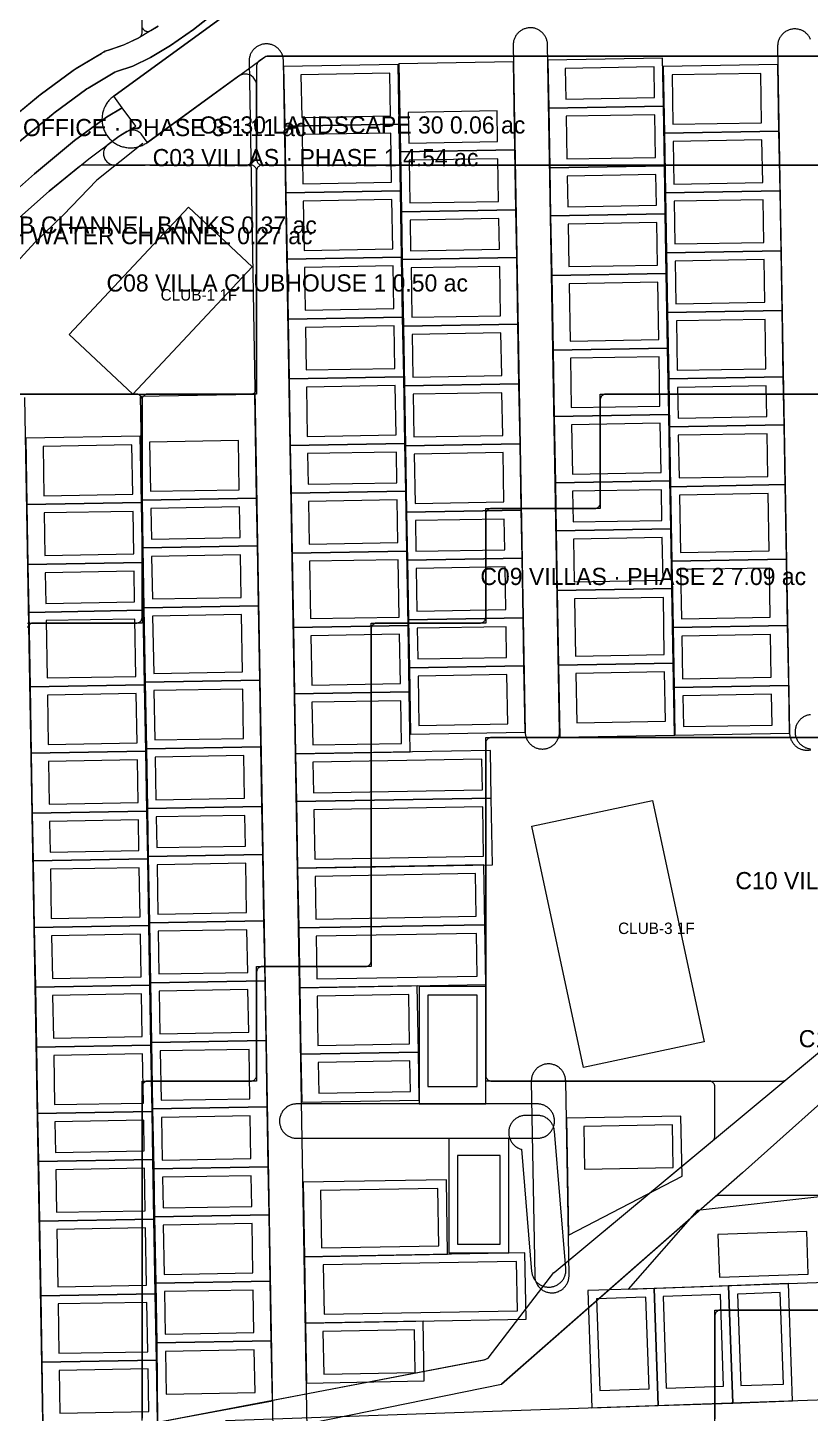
# Model space of a CAD drawing. Extents: x 32 to 940, y -21 to 684.
# Drawn here: x 380 to 516.7, y 172 to 414 of the extents above; entities that cross this region are included whole.
import ezdxf

# ---------------------------------------------------------------- set-up
doc = ezdxf.new("R2010")
doc.units = 0
for name, color, linetype, lineweight in [('BUILDING-CLUBHOUSE', 4, 'Continuous', 0), ('GREEN-LANDSCAPE', 3, 'Continuous', 0), ('PLOT', 4, 'Continuous', 0), ('ROAD-EXISTING', 2, 'Continuous', 0), ('ROAD-PRIMARY', 1, 'Continuous', 0), ('ROAD-TERTIARY', 7, 'Continuous', 0), ('SITE-BOUNDARY', 7, 'Continuous', 0), ('TEXT-PLOT', 7, 'Continuous', 0), ('TEXT-ZONE', 7, 'Continuous', 0), ('VILLA-HOUSE', 7, 'Continuous', 0), ('WATER', 5, 'Continuous', 0), ('ZONE-CLUBHOUSE', 4, 'Continuous', 0), ('ZONE-OFFICE', 6, 'Continuous', 0), ('ZONE-VILLAS', 2, 'Continuous', 0)]:
    doc.layers.add(name, color=color, linetype=linetype, lineweight=lineweight)

msp = doc.modelspace()

# ---------------------------------------------------------------- linework, layer by layer
at = {"layer": 'BUILDING-CLUBHOUSE'}
for points in [[(387.26, 360.41), (408.11, 382.65), (419.23, 372.22), (398.38, 349.99)], [(477.07, 232.35), (468.05, 274.5), (489.13, 279.01), (498.15, 236.86)]]:
    msp.add_lwpolyline(points, close=True, dxfattribs=at)
at = {"layer": 'GREEN-LANDSCAPE'}
for points in [[(377.34, 393.06), (384.47, 398.94), (384.59, 399.04), (390.34, 403.29), (390.58, 403.45), (394.96, 406.07), (395.25, 406.23), (395.55, 406.35), (398.37, 407.29), (401.45, 408.77), (404.99, 410.89), (408.97, 413.67), (413.36, 417.08)], [(402.82, 414.25), (399.55, 412.29), (396.86, 411), (394.29, 410.14), (393.58, 409.86), (392.9, 409.5), (388.52, 406.88), (387.96, 406.5), (382.21, 402.25), (381.92, 402.03), (374.8, 396.15)]]:
    msp.add_lwpolyline(points, dxfattribs=at)
for points in [[(393.26, 391.94), (393.27, 391.75), (393.31, 391.56), (393.36, 391.37), (393.43, 391.19), (393.51, 391.02), (393.62, 390.86), (393.73, 390.71), (393.87, 390.57), (394.01, 390.44), (394.17, 390.32), (394.33, 390.23), (394.51, 390.15), (394.69, 390.08), (394.88, 390.04), (395.07, 390.01), (395.26, 390), (400.54, 390), (400.73, 390.01), (400.93, 390.04), (400.94, 390.04), (400.95, 390.04), (401.15, 390.01), (401.35, 390), (418, 390), (418.2, 390.01), (418.39, 390.04), (418.58, 390.09), (418.77, 390.15), (418.94, 390.24), (419.11, 390.34), (419.27, 390.45), (419.41, 390.59), (419.55, 390.73), (419.66, 390.89), (419.76, 391.06), (419.85, 391.23), (419.91, 391.42), (419.96, 391.61), (419.99, 391.8), (420, 392), (420, 403.89), (419.99, 404.09), (419.96, 404.29), (419.91, 404.48), (419.84, 404.67), (419.76, 404.85), (419.65, 405.02), (419.53, 405.18), (419.39, 405.32), (419.24, 405.46), (419.08, 405.57), (418.91, 405.67), (418.73, 405.75), (418.54, 405.82), (418.34, 405.86), (418.14, 405.88), (417.94, 405.89), (417.74, 405.87), (417.55, 405.84), (417.35, 405.78), (417.17, 405.71), (416.99, 405.62), (416.82, 405.51), (400.98, 393.99), (400.94, 393.96), (400.91, 394), (399.97, 395.29), (399.85, 395.45), (399.71, 395.59), (399.56, 395.71), (399.39, 395.82), (399.22, 395.92), (399.04, 395.99), (398.85, 396.05), (398.65, 396.09), (398.46, 396.11), (398.26, 396.11), (398.06, 396.09), (397.87, 396.06), (397.68, 396), (397.5, 395.92), (397.32, 395.83), (396.1, 395.1), (395.94, 394.99), (394.07, 393.61), (393.92, 393.49), (393.78, 393.35), (393.66, 393.2), (393.55, 393.04), (393.46, 392.87), (393.38, 392.7), (393.33, 392.51), (393.29, 392.33), (393.26, 392.13)], [(301.88, 311.64), (301.98, 306.08), (341.92, 346.03), (354.49, 358.34), (365.67, 369.02), (375.44, 378.05), (383.79, 385.42), (390.69, 391.11), (396.02, 395.05), (398.89, 396.77), (396.53, 400.02), (393.79, 398.38), (388.22, 394.26), (381.2, 388.47), (372.76, 381.02), (362.93, 371.94), (351.71, 361.22), (339.11, 348.87)]]:
    msp.add_lwpolyline(points, close=True, dxfattribs=at)
at = {"layer": 'PLOT'}
for points in [[(424.72, 407.22), (424.9, 396.77), (444.9, 397.12), (444.72, 407.57)], [(465.09, 392.65), (464.82, 408.01), (444.82, 407.66), (445.09, 392.3)], [(470.86, 408.31), (471, 399.95), (491, 400.3), (490.85, 408.66)], [(511.19, 395.94), (510.99, 407.55), (490.99, 407.2), (491.19, 395.59)], [(471, 399.95), (471.19, 389.5), (491.18, 389.85), (491, 400.3)], [(424.9, 396.77), (425.1, 385.16), (445.1, 385.51), (444.9, 397.12)], [(511.37, 385.49), (511.19, 395.94), (491.19, 395.59), (491.37, 385.14)], [(465.27, 382.2), (465.09, 392.65), (445.09, 392.3), (445.27, 381.85)], [(471.19, 389.5), (471.33, 381.14), (491.33, 381.49), (491.18, 389.85)], [(425.1, 385.16), (425.31, 373.55), (445.3, 373.9), (445.1, 385.51)], [(511.55, 375.04), (511.37, 385.49), (491.37, 385.14), (491.56, 374.69)], [(465.42, 373.84), (465.27, 382.2), (445.27, 381.85), (445.42, 373.49)], [(471.33, 381.14), (471.51, 370.69), (491.51, 371.04), (491.33, 381.49)], [(425.31, 373.55), (425.49, 363.1), (445.49, 363.45), (445.3, 373.9)], [(465.62, 362.23), (465.42, 373.84), (445.42, 373.49), (445.62, 361.88)], [(511.74, 364.59), (511.55, 375.04), (491.56, 374.69), (491.74, 364.24)], [(471.51, 370.69), (471.74, 357.69), (491.74, 358.04), (491.51, 371.04)], [(425.49, 363.1), (425.67, 352.65), (445.67, 353), (445.49, 363.45)], [(511.94, 352.98), (511.74, 364.59), (491.74, 364.24), (491.94, 352.63)], [(465.8, 351.78), (465.62, 362.23), (445.62, 361.88), (445.81, 351.43)], [(471.74, 357.69), (471.94, 346.08), (491.94, 346.43), (491.74, 358.04)], [(425.67, 352.65), (425.87, 341.04), (445.87, 341.38), (445.67, 353)], [(465.99, 341.33), (465.8, 351.78), (445.81, 351.43), (445.99, 340.98)], [(512.08, 344.62), (511.94, 352.98), (491.94, 352.63), (492.09, 344.27)], [(419.99, 331.83), (419.68, 349.94), (399.68, 349.59), (400, 331.48)], [(471.94, 346.08), (472.15, 334.47), (492.14, 334.82), (491.94, 346.43)], [(512.27, 334.17), (512.08, 344.62), (492.09, 344.27), (492.27, 333.82)], [(379.7, 342.29), (379.9, 330.68), (399.89, 331.03), (399.69, 342.64)], [(425.87, 341.04), (426.02, 332.68), (446.02, 333.02), (445.87, 341.38)], [(466.19, 329.72), (465.99, 341.33), (445.99, 340.98), (446.19, 329.37)], [(472.15, 334.47), (472.29, 326.11), (492.29, 326.46), (492.14, 334.82)], [(512.49, 321.16), (512.27, 334.17), (492.27, 333.82), (492.5, 320.81)], [(420.14, 323.47), (419.99, 331.83), (400, 331.48), (400.14, 323.12)], [(426.02, 332.68), (426.2, 322.23), (446.2, 322.57), (446.02, 333.02)], [(379.9, 330.68), (380.08, 320.23), (400.08, 320.58), (399.89, 331.03)], [(466.33, 321.36), (466.19, 329.72), (446.19, 329.37), (446.34, 321.01)], [(472.29, 326.11), (472.47, 315.66), (492.47, 316.01), (492.29, 326.46)], [(420.32, 313.02), (420.14, 323.47), (400.14, 323.12), (400.33, 312.67)], [(426.2, 322.23), (426.43, 309.22), (446.43, 309.57), (446.2, 322.57)], [(380.08, 320.23), (380.23, 311.87), (400.22, 312.22), (400.08, 320.58)], [(466.52, 310.91), (466.33, 321.36), (446.34, 321.01), (446.52, 310.56)], [(512.7, 309.55), (512.49, 321.16), (492.5, 320.81), (492.7, 309.2)], [(472.47, 315.66), (472.7, 302.65), (492.7, 303), (492.47, 316.01)], [(380.23, 311.87), (380.45, 298.87), (400.45, 299.22), (400.22, 312.22)], [(420.55, 300.01), (420.32, 313.02), (400.33, 312.67), (400.55, 299.66)], [(466.66, 302.55), (466.52, 310.91), (446.52, 310.56), (446.67, 302.2)], [(426.43, 309.22), (426.63, 297.61), (446.63, 297.96), (446.43, 309.57)], [(512.88, 299.1), (512.7, 309.55), (492.7, 309.2), (492.88, 298.75)], [(466.86, 290.94), (466.66, 302.55), (446.67, 302.2), (446.87, 290.59)], [(472.7, 302.65), (472.92, 290.04), (492.92, 290.39), (492.7, 303)], [(380.45, 298.87), (380.66, 287.26), (400.65, 287.61), (400.45, 299.22)], [(420.75, 288.4), (420.55, 300.01), (400.55, 299.66), (400.75, 288.05)], [(426.63, 297.61), (426.81, 287.16), (446.81, 287.51), (446.63, 297.96)], [(513.03, 290.74), (512.88, 299.1), (492.88, 298.75), (493.03, 290.39)], [(420.93, 277.95), (420.75, 288.4), (400.75, 288.05), (400.94, 277.6)], [(380.66, 287.26), (380.84, 276.81), (400.84, 277.16), (400.65, 287.61)], [(426.81, 287.16), (426.96, 278.8), (460.96, 279.39), (460.81, 287.75)], [(426.96, 278.8), (427.16, 267.19), (461.16, 267.78), (460.96, 279.39)], [(380.84, 276.81), (380.98, 268.45), (400.98, 268.8), (400.84, 277.16)], [(421.08, 269.59), (420.93, 277.95), (400.94, 277.6), (401.08, 269.24)], [(380.98, 268.45), (381.19, 256.84), (401.18, 257.19), (400.98, 268.8)], [(421.28, 257.98), (421.08, 269.59), (401.08, 269.24), (401.29, 257.63)], [(427.16, 267.19), (427.35, 256.74), (459.84, 257.31), (459.66, 267.76)], [(381.19, 256.84), (381.37, 246.39), (401.37, 246.74), (401.18, 257.19)], [(421.47, 247.53), (421.28, 257.98), (401.29, 257.63), (401.47, 247.18)], [(427.35, 256.74), (427.53, 246.29), (460.02, 246.86), (459.84, 257.31)], [(421.65, 237.08), (421.47, 247.53), (401.47, 247.18), (401.65, 236.73)], [(381.37, 246.39), (381.55, 235.94), (401.55, 236.29), (401.37, 246.74)], [(427.53, 246.29), (427.73, 234.68), (448.23, 235.04), (448.02, 246.65)], [(448.39, 226.02), (460, 226.02), (460, 246.52), (448.39, 246.52)], [(381.55, 235.94), (381.75, 224.33), (401.75, 224.67), (401.55, 236.29)], [(421.85, 225.47), (421.65, 237.08), (401.65, 236.73), (401.85, 225.12)], [(427.73, 234.68), (427.88, 226.32), (448.37, 226.68), (448.23, 235.04)], [(422.03, 215.02), (421.85, 225.47), (401.85, 225.12), (402.04, 214.67)], [(381.75, 224.33), (381.9, 215.97), (401.9, 216.31), (401.75, 224.67)], [(474.08, 223.5), (474.44, 203.06), (494.26, 213.4), (494.08, 223.85)], [(464, 219.98), (453.55, 219.98), (453.55, 199.98), (464, 199.98)], [(381.9, 215.97), (382.08, 205.52), (402.08, 205.86), (401.9, 216.31)], [(422.18, 206.66), (422.03, 215.02), (402.04, 214.67), (402.18, 206.31)], [(428.12, 212.32), (428.35, 199.32), (453.34, 199.75), (453.12, 212.76)], [(519.34, 194.87), (518.82, 209.81), (496.89, 207.39), (484.86, 193.66)], [(382.08, 205.52), (382.31, 192.51), (402.31, 192.86), (402.08, 205.86)], [(422.38, 195.05), (422.18, 206.66), (402.18, 206.31), (402.38, 194.7)], [(428.35, 199.32), (428.55, 187.7), (467.04, 188.38), (466.84, 199.99)], [(422.56, 184.6), (422.38, 195.05), (402.38, 194.7), (402.57, 184.25)], [(478.52, 172.9), (490.12, 173.31), (489.41, 193.79), (477.8, 193.39)], [(490.12, 173.31), (503.12, 173.76), (502.4, 194.25), (489.41, 193.79)], [(503.12, 173.76), (513.56, 174.12), (512.85, 194.61), (502.4, 194.25)], [(382.31, 192.51), (382.51, 180.9), (402.51, 181.25), (402.31, 192.86)], [(428.55, 187.7), (428.73, 177.25), (449.23, 177.61), (449.05, 188.06)], [(402.57, 184.25), (402.7, 170.4), (422.75, 174.15), (422.56, 184.6)], [(382.51, 180.9), (382.76, 166.45), (402.7, 170.3), (402.51, 181.25)]]:
    msp.add_lwpolyline(points, close=True, dxfattribs=at)
at = {"layer": 'ROAD-EXISTING'}
for points in [[(400.14, 393.74), (392.13, 387.37)], [(400.14, 393.72), (400.14, 393.74)], [(392.13, 387.37), (386.21, 381.25)], [(386.21, 381.25), (381.31, 376.51)], [(381.31, 376.51), (374.81, 369.49)]]:
    msp.add_lwpolyline(points, dxfattribs=at)
at = {"layer": 'ROAD-PRIMARY'}
msp.add_lwpolyline([(417.06, 418.04), (395.06, 402.04), (394.91, 401.93), (394.76, 401.81), (394.61, 401.68), (394.47, 401.55), (394.34, 401.41), (394.21, 401.26), (394.09, 401.12), (393.97, 400.96), (393.86, 400.81), (393.76, 400.64), (393.66, 400.48), (393.57, 400.31), (393.48, 400.14), (393.4, 399.96), (393.33, 399.79), (393.26, 399.6), (393.21, 399.42), (393.15, 399.24), (393.11, 399.05), (393.07, 398.86), (393.05, 398.67), (393.02, 398.48), (393.01, 398.29), (393, 398.09), (393, 397.9), (393.01, 397.71), (393.02, 397.52), (393.05, 397.33), (393.07, 397.14), (393.11, 396.95), (393.16, 396.76), (393.21, 396.57), (393.27, 396.39), (393.33, 396.21), (393.4, 396.03), (393.48, 395.86), (393.57, 395.69), (393.66, 395.52), (393.76, 395.35), (393.86, 395.19), (393.98, 395.03), (394.09, 394.88), (394.21, 394.73), (394.34, 394.59), (394.48, 394.45), (394.62, 394.32), (394.76, 394.19), (394.91, 394.07), (395.06, 393.95), (395.22, 393.84), (395.38, 393.74), (395.55, 393.64), (395.72, 393.55), (395.89, 393.47), (396.07, 393.39), (396.25, 393.32), (396.43, 393.25), (396.61, 393.2), (396.8, 393.15), (396.98, 393.1), (397.17, 393.07), (397.36, 393.04), (397.55, 393.02), (397.75, 393.01), (397.94, 393), (398.13, 393), (398.32, 393.01), (398.51, 393.03), (398.7, 393.05), (398.89, 393.08), (399.08, 393.12), (399.27, 393.16), (399.45, 393.22), (399.64, 393.28), (399.82, 393.34), (400, 393.42), (400.17, 393.5), (400.34, 393.58), (400.51, 393.68), (400.68, 393.78), (400.84, 393.88), (400.94, 393.96), (421.63, 409), (654, 409)], dxfattribs=at)
at = {"layer": 'ROAD-TERTIARY'}
for points in [[(469.99, 287.99), (470.13, 288), (470.28, 288.02), (470.42, 288.04), (470.56, 288.07), (470.7, 288.1), (470.84, 288.15), (470.98, 288.2), (471.11, 288.25), (471.24, 288.31), (471.37, 288.38), (471.49, 288.46), (471.61, 288.54), (471.73, 288.62), (471.84, 288.71), (471.95, 288.81), (472.05, 288.91), (472.15, 289.02), (472.24, 289.13), (472.32, 289.25), (472.41, 289.37), (472.48, 289.49), (472.55, 289.62), (472.61, 289.75), (472.67, 289.88), (472.72, 290.01), (472.76, 290.15), (472.8, 290.29), (472.83, 290.43), (472.86, 290.57), (472.87, 290.72), (472.88, 290.86), (472.88, 291.01), (472.88, 291.04), (470.79, 411.02), (470.78, 411.17), (470.77, 411.31), (470.75, 411.46), (470.72, 411.6), (470.69, 411.74), (470.65, 411.88), (470.6, 412.01), (470.55, 412.15), (470.49, 412.28), (470.42, 412.41), (470.35, 412.53), (470.27, 412.65), (470.19, 412.77), (470.1, 412.88), (470.01, 412.99), (469.91, 413.1), (469.8, 413.2), (469.69, 413.29), (469.58, 413.38), (469.46, 413.46), (469.34, 413.54), (469.21, 413.61), (469.08, 413.68), (468.95, 413.74), (468.82, 413.79), (468.68, 413.84), (468.54, 413.88), (468.4, 413.91), (468.26, 413.94), (468.12, 413.95), (467.97, 413.97), (467.83, 413.97), (467.68, 413.97), (467.54, 413.96), (467.39, 413.95), (467.25, 413.92), (467.11, 413.89), (466.97, 413.86), (466.83, 413.81), (466.7, 413.77), (466.56, 413.71), (466.43, 413.65), (466.31, 413.58), (466.18, 413.5), (466.06, 413.43), (465.95, 413.34), (465.83, 413.25), (465.73, 413.15), (465.62, 413.05), (465.53, 412.94), (465.44, 412.83), (465.35, 412.72), (465.27, 412.6), (465.19, 412.47), (465.12, 412.35), (465.06, 412.22), (465, 412.08), (464.95, 411.95), (464.91, 411.81), (464.87, 411.67), (464.84, 411.53), (464.82, 411.39), (464.8, 411.24), (464.79, 411.1), (464.79, 410.95), (464.79, 410.92), (466.88, 290.94), (466.89, 290.79), (466.9, 290.65), (466.92, 290.51), (466.95, 290.36), (466.98, 290.22), (467.02, 290.08), (467.07, 289.95), (467.12, 289.81), (467.18, 289.68), (467.25, 289.55), (467.32, 289.43), (467.4, 289.31), (467.48, 289.19), (467.57, 289.08), (467.67, 288.97), (467.77, 288.86), (467.87, 288.76), (467.98, 288.67), (468.1, 288.58), (468.21, 288.5), (468.34, 288.42), (468.46, 288.35), (468.59, 288.28), (468.72, 288.22), (468.86, 288.17), (468.99, 288.12), (469.13, 288.09), (469.27, 288.05), (469.42, 288.03), (469.56, 288.01), (469.7, 288), (469.85, 287.99)], [(471.65, 193.01), (471.79, 193.01), (471.94, 193.03), (472.08, 193.05), (472.22, 193.08), (472.36, 193.12), (472.5, 193.16), (472.63, 193.21), (472.77, 193.27), (472.9, 193.33), (473.02, 193.4), (473.15, 193.47), (473.27, 193.55), (473.38, 193.64), (473.5, 193.73), (473.6, 193.82), (473.71, 193.93), (473.8, 194.03), (473.9, 194.15), (473.98, 194.26), (474.06, 194.38), (474.14, 194.5), (474.21, 194.63), (474.27, 194.76), (474.33, 194.89), (474.38, 195.03), (474.42, 195.16), (474.46, 195.31), (474.49, 195.45), (474.51, 195.59), (474.53, 195.73), (474.54, 195.88), (474.54, 196.02), (474.54, 196.06), (473.95, 230.05), (473.94, 230.2), (473.93, 230.34), (473.91, 230.48), (473.88, 230.62), (473.85, 230.76), (473.81, 230.9), (473.76, 231.04), (473.71, 231.18), (473.65, 231.31), (473.58, 231.43), (473.51, 231.56), (473.43, 231.68), (473.35, 231.8), (473.26, 231.91), (473.17, 232.02), (473.06, 232.12), (472.96, 232.22), (472.85, 232.32), (472.74, 232.41), (472.62, 232.49), (472.5, 232.57), (472.37, 232.64), (472.24, 232.71), (472.11, 232.76), (471.98, 232.82), (471.84, 232.86), (471.7, 232.9), (471.56, 232.94), (471.42, 232.96), (471.27, 232.98), (471.13, 232.99), (470.99, 233), (470.84, 233), (470.7, 232.99), (470.55, 232.97), (470.41, 232.95), (470.27, 232.92), (470.13, 232.88), (469.99, 232.84), (469.86, 232.79), (469.72, 232.74), (469.59, 232.68), (469.47, 232.61), (469.34, 232.53), (469.22, 232.45), (469.11, 232.37), (468.99, 232.28), (468.89, 232.18), (468.78, 232.08), (468.69, 231.97), (468.6, 231.86), (468.51, 231.74), (468.43, 231.62), (468.35, 231.5), (468.28, 231.37), (468.22, 231.24), (468.16, 231.11), (468.11, 230.97), (468.07, 230.84), (468.03, 230.7), (468, 230.56), (467.98, 230.41), (467.96, 230.27), (467.95, 230.13), (467.95, 229.98), (467.95, 229.95), (468.54, 195.95), (468.55, 195.81), (468.56, 195.66), (468.58, 195.52), (468.61, 195.38), (468.64, 195.24), (468.68, 195.1), (468.73, 194.96), (468.78, 194.83), (468.84, 194.7), (468.91, 194.57), (468.98, 194.44), (469.06, 194.32), (469.14, 194.2), (469.23, 194.09), (469.33, 193.98), (469.43, 193.88), (469.53, 193.78), (469.64, 193.68), (469.75, 193.59), (469.87, 193.51), (469.99, 193.43), (470.12, 193.36), (470.25, 193.3), (470.38, 193.24), (470.51, 193.19), (470.65, 193.14), (470.79, 193.1), (470.93, 193.07), (471.07, 193.04), (471.22, 193.02), (471.36, 193.01), (471.5, 193)], [(469.14, 220), (469.29, 220.01), (469.43, 220.03), (469.57, 220.06), (469.71, 220.09), (469.86, 220.12), (469.99, 220.17), (470.13, 220.22), (470.26, 220.28), (470.39, 220.34), (470.52, 220.41), (470.64, 220.49), (470.76, 220.57), (470.87, 220.66), (470.98, 220.75), (471.09, 220.85), (471.19, 220.95), (471.29, 221.06), (471.38, 221.17), (471.46, 221.29), (471.54, 221.41), (471.62, 221.53), (471.68, 221.66), (471.75, 221.79), (471.8, 221.92), (471.85, 222.06), (471.89, 222.2), (471.93, 222.34), (471.95, 222.48), (471.98, 222.62), (471.99, 222.77), (472, 222.91), (472, 223.05), (471.99, 223.2), (471.98, 223.34), (471.96, 223.49), (471.93, 223.63), (471.9, 223.77), (471.86, 223.91), (471.81, 224.04), (471.76, 224.18), (471.7, 224.31), (471.63, 224.44), (471.56, 224.56), (471.48, 224.68), (471.4, 224.8), (471.31, 224.91), (471.21, 225.02), (471.12, 225.13), (471.01, 225.23), (470.9, 225.32), (470.79, 225.41), (470.67, 225.49), (470.55, 225.57), (470.42, 225.64), (470.29, 225.71), (470.16, 225.77), (470.03, 225.82), (469.89, 225.87), (469.75, 225.91), (469.61, 225.94), (469.47, 225.96), (469.32, 225.98), (469.18, 226), (469.04, 226), (427, 226), (426.86, 226), (426.71, 225.99), (426.57, 225.97), (426.43, 225.94), (426.29, 225.91), (426.14, 225.88), (426.01, 225.83), (425.87, 225.78), (425.74, 225.72), (425.61, 225.66), (425.48, 225.59), (425.36, 225.51), (425.24, 225.43), (425.13, 225.34), (425.02, 225.25), (424.91, 225.15), (424.81, 225.05), (424.71, 224.94), (424.62, 224.83), (424.54, 224.71), (424.46, 224.59), (424.38, 224.47), (424.32, 224.34), (424.25, 224.21), (424.2, 224.08), (424.15, 223.94), (424.11, 223.8), (424.07, 223.66), (424.05, 223.52), (424.02, 223.38), (424.01, 223.23), (424, 223.09), (424, 222.95), (424.01, 222.8), (424.02, 222.66), (424.04, 222.51), (424.07, 222.37), (424.1, 222.23), (424.14, 222.09), (424.19, 221.96), (424.24, 221.82), (424.3, 221.69), (424.37, 221.56), (424.44, 221.44), (424.52, 221.32), (424.6, 221.2), (424.69, 221.09), (424.79, 220.98), (424.88, 220.87), (424.99, 220.77), (425.1, 220.68), (425.21, 220.59), (425.33, 220.51), (425.45, 220.43), (425.58, 220.36), (425.71, 220.29), (425.84, 220.23), (425.97, 220.18), (426.11, 220.13), (426.25, 220.09), (426.39, 220.06), (426.53, 220.04), (426.68, 220.02), (426.82, 220), (426.96, 220), (469, 220)], [(471.16, 194), (471.3, 194.01), (471.45, 194.03), (471.59, 194.06), (471.73, 194.09), (471.87, 194.13), (472.01, 194.17), (472.14, 194.22), (472.27, 194.28), (472.4, 194.35), (472.53, 194.42), (472.65, 194.5), (472.77, 194.58), (472.88, 194.67), (472.99, 194.76), (473.1, 194.86), (473.2, 194.96), (473.3, 195.07), (473.39, 195.18), (473.47, 195.3), (473.55, 195.42), (473.62, 195.54), (473.69, 195.67), (473.75, 195.8), (473.81, 195.94), (473.85, 196.07), (473.89, 196.21), (473.93, 196.35), (473.96, 196.49), (473.98, 196.64), (473.99, 196.78), (474, 196.93), (474, 197.07), (473.99, 197.21), (473.99, 197.25), (471.99, 221.25), (471.97, 221.39), (471.95, 221.53), (471.92, 221.68), (471.89, 221.82), (471.84, 221.96), (471.8, 222.09), (471.74, 222.22), (471.68, 222.35), (471.61, 222.48), (471.53, 222.6), (471.45, 222.72), (471.37, 222.84), (471.28, 222.95), (471.18, 223.06), (471.08, 223.16), (470.97, 223.26), (470.86, 223.35), (470.75, 223.44), (470.63, 223.52), (470.5, 223.6), (470.38, 223.67), (470.25, 223.73), (470.11, 223.79), (469.98, 223.84), (469.84, 223.88), (469.7, 223.92), (469.56, 223.95), (469.42, 223.97), (469.27, 223.99), (469.13, 224), (469, 224), (467, 224), (466.86, 224), (466.71, 223.99), (466.57, 223.97), (466.43, 223.94), (466.29, 223.91), (466.14, 223.88), (466.01, 223.83), (465.87, 223.78), (465.74, 223.72), (465.61, 223.66), (465.48, 223.59), (465.36, 223.51), (465.24, 223.43), (465.13, 223.34), (465.02, 223.25), (464.91, 223.15), (464.81, 223.05), (464.71, 222.94), (464.62, 222.83), (464.54, 222.71), (464.46, 222.59), (464.38, 222.47), (464.32, 222.34), (464.25, 222.21), (464.2, 222.08), (464.15, 221.94), (464.11, 221.8), (464.07, 221.66), (464.05, 221.52), (464.02, 221.38), (464.01, 221.23), (464, 221.09), (464, 220.95), (464.01, 220.8), (464.02, 220.66), (464.04, 220.51), (464.07, 220.37), (464.1, 220.23), (464.14, 220.09), (464.19, 219.96), (464.24, 219.82), (464.3, 219.69), (464.37, 219.56), (464.44, 219.44), (464.52, 219.32), (464.6, 219.2), (464.69, 219.09), (464.79, 218.98), (464.88, 218.87), (464.99, 218.77), (465.1, 218.68), (465.21, 218.59), (465.33, 218.51), (465.45, 218.43), (465.58, 218.36), (465.71, 218.29), (465.84, 218.23), (465.97, 218.18), (466.11, 218.13), (466.23, 218.1), (468.01, 196.75), (468.03, 196.61), (468.05, 196.47), (468.08, 196.32), (468.11, 196.18), (468.16, 196.04), (468.2, 195.91), (468.26, 195.78), (468.32, 195.65), (468.39, 195.52), (468.47, 195.4), (468.55, 195.28), (468.63, 195.16), (468.72, 195.05), (468.82, 194.94), (468.92, 194.84), (469.03, 194.74), (469.14, 194.65), (469.25, 194.56), (469.37, 194.48), (469.5, 194.4), (469.62, 194.33), (469.75, 194.27), (469.89, 194.21), (470.02, 194.16), (470.16, 194.12), (470.3, 194.08), (470.44, 194.05), (470.58, 194.03), (470.73, 194.01), (470.87, 194), (471.01, 194)]]:
    msp.add_lwpolyline(points, close=True, dxfattribs=at)
for points in [[(516.71, 411.95), (516.65, 412.08), (516.58, 412.21), (516.51, 412.34), (516.43, 412.46), (516.35, 412.58), (516.26, 412.69), (516.17, 412.8), (516.07, 412.9), (515.96, 413), (515.85, 413.1), (515.74, 413.19), (515.62, 413.27), (515.5, 413.35), (515.37, 413.42), (515.24, 413.48), (515.11, 413.54), (514.98, 413.6), (514.84, 413.64), (514.7, 413.68), (514.56, 413.71), (514.42, 413.74), (514.28, 413.76), (514.13, 413.77), (513.99, 413.78), (513.84, 413.77), (513.7, 413.77), (513.55, 413.75), (513.41, 413.73), (513.27, 413.7), (513.13, 413.66), (512.99, 413.62), (512.86, 413.57), (512.73, 413.51), (512.59, 413.45), (512.47, 413.38), (512.34, 413.31), (512.22, 413.23), (512.11, 413.14), (512, 413.05), (511.89, 412.96), (511.79, 412.85), (511.69, 412.75), (511.6, 412.64), (511.51, 412.52), (511.43, 412.4), (511.35, 412.28), (511.28, 412.15), (511.22, 412.02), (511.16, 411.89), (511.11, 411.75), (511.07, 411.62), (511.03, 411.48), (511, 411.33), (510.98, 411.19), (510.96, 411.05), (510.95, 410.9), (510.95, 410.76), (510.95, 410.73), (513.04, 290.74), (513.05, 290.6), (513.06, 290.45), (513.08, 290.31), (513.11, 290.17), (513.14, 290.03), (513.18, 289.89), (513.23, 289.75), (513.28, 289.62), (513.35, 289.49), (513.41, 289.36), (513.48, 289.23), (513.56, 289.11), (513.64, 289), (513.73, 288.88), (513.83, 288.77), (513.93, 288.67), (514.03, 288.57), (514.14, 288.48), (514.26, 288.39), (514.38, 288.3), (514.5, 288.23), (514.62, 288.15), (514.75, 288.09), (514.88, 288.03), (515.02, 287.98), (515.15, 287.93), (515.29, 287.89), (515.43, 287.86), (515.58, 287.83), (515.72, 287.81), (515.86, 287.8), (516.01, 287.8), (516.15, 287.8), (516.3, 287.81), (516.44, 287.82), (516.58, 287.84), (516.72, 287.87)], [(428.85, 169.25), (424.68, 408.22), (424.68, 408.36), (424.66, 408.51), (424.64, 408.65), (424.62, 408.79), (424.58, 408.93), (424.54, 409.07), (424.5, 409.21), (424.44, 409.34), (424.38, 409.47), (424.32, 409.6), (424.24, 409.73), (424.17, 409.85), (424.08, 409.97), (423.99, 410.08), (423.9, 410.19), (423.8, 410.29), (423.69, 410.39), (423.58, 410.49), (423.47, 410.57), (423.35, 410.66), (423.23, 410.74), (423.11, 410.81), (422.98, 410.87), (422.84, 410.93), (422.71, 410.99), (422.57, 411.03), (422.43, 411.07), (422.29, 411.1), (422.15, 411.13), (422.01, 411.15), (421.86, 411.16), (421.72, 411.17), (421.57, 411.16), (421.43, 411.15), (421.29, 411.14), (421.14, 411.12), (421, 411.09), (420.86, 411.05), (420.73, 411.01), (420.59, 410.96), (420.46, 410.9), (420.33, 410.84), (420.2, 410.77), (420.07, 410.7), (419.95, 410.62), (419.84, 410.53), (419.73, 410.44), (419.62, 410.35), (419.52, 410.24), (419.42, 410.14), (419.33, 410.02), (419.24, 409.91), (419.16, 409.79), (419.08, 409.67), (419.01, 409.54), (418.95, 409.41), (418.9, 409.28), (418.85, 409.14), (418.8, 409), (418.76, 408.87), (418.73, 408.72), (418.71, 408.58), (418.69, 408.44), (418.69, 408.29), (418.68, 408.15), (418.68, 408.11), (422.85, 169.15)], [(382.68, 170.45), (379.55, 349.42)], [(516.71, 293.99), (516.57, 293.97), (516.43, 293.94), (516.28, 293.91), (516.14, 293.88), (516.01, 293.83), (515.87, 293.78), (515.74, 293.72), (515.61, 293.66), (515.48, 293.59), (515.36, 293.51), (515.24, 293.43), (515.13, 293.34), (515.02, 293.25), (514.91, 293.15), (514.81, 293.05), (514.71, 292.94), (514.62, 292.83), (514.54, 292.71), (514.46, 292.59), (514.38, 292.47), (514.32, 292.34), (514.25, 292.21), (514.2, 292.08), (514.15, 291.94), (514.11, 291.8), (514.07, 291.66), (514.05, 291.52), (514.02, 291.38), (514.01, 291.23), (514, 291.09), (514, 290.95), (514.01, 290.8), (514.02, 290.66), (514.04, 290.51), (514.07, 290.37), (514.1, 290.23), (514.14, 290.09), (514.19, 289.96), (514.24, 289.82), (514.3, 289.69), (514.37, 289.56), (514.44, 289.44), (514.52, 289.32), (514.6, 289.2), (514.69, 289.08), (514.78, 288.98), (514.88, 288.87), (514.99, 288.77), (515.1, 288.68), (515.21, 288.59), (515.33, 288.51), (515.45, 288.43), (515.58, 288.36), (515.71, 288.29), (515.84, 288.23), (515.97, 288.18), (516.11, 288.13), (516.25, 288.1), (516.39, 288.06), (516.53, 288.04), (516.68, 288.02)], [(639.42, 178.5), (414.56, 170.65)]]:
    msp.add_lwpolyline(points, dxfattribs=at)
at = {"layer": 'SITE-BOUNDARY'}
for points in [[(365.73, 163.32), (459.87, 181.35), (460.44, 181.62), (471.91, 196.54), (471.92, 196.55), (471.92, 196.55), (471.92, 196.55), (471.92, 196.55), (471.93, 196.56), (522.73, 238.83)], [(525.04, 232.04), (504.83, 213.96), (504.83, 213.96), (462.75, 177.02), (462.74, 177.01), (462.73, 177.01), (406.43, 165.55)]]:
    msp.add_lwpolyline(points, dxfattribs=at)
at = {"layer": 'VILLA-HOUSE'}
for points in [[(473.88, 406.87), (473.98, 401.51), (489.47, 401.78), (489.38, 407.14)], [(427.74, 405.77), (427.87, 398.32), (443.37, 398.59), (443.24, 406.04)], [(508.16, 397.39), (508.01, 406), (492.52, 405.73), (492.67, 397.12)], [(462.06, 394.1), (461.97, 399.46), (446.47, 399.19), (446.57, 393.83)], [(474.03, 398.51), (474.16, 391.06), (489.66, 391.33), (489.53, 398.78)], [(427.93, 395.32), (428.08, 386.71), (443.57, 386.98), (443.42, 395.59)], [(508.35, 386.94), (508.22, 394.39), (492.72, 394.12), (492.85, 386.67)], [(462.25, 383.65), (462.12, 391.1), (446.62, 390.83), (446.75, 383.38)], [(474.21, 388.06), (474.3, 382.7), (489.8, 382.97), (489.71, 388.33)], [(428.13, 383.71), (428.28, 375.1), (443.78, 375.37), (443.63, 383.98)], [(508.53, 376.49), (508.4, 383.94), (492.9, 383.67), (493.03, 376.22)], [(462.39, 375.29), (462.3, 380.65), (446.8, 380.38), (446.89, 375.02)], [(474.36, 379.7), (474.49, 372.25), (489.98, 372.52), (489.85, 379.97)], [(508.71, 366.04), (508.58, 373.49), (493.08, 373.22), (493.21, 365.77)], [(428.33, 372.1), (428.46, 364.65), (443.96, 364.92), (443.83, 372.37)], [(462.59, 363.68), (462.44, 372.29), (446.95, 372.02), (447.1, 363.41)], [(474.54, 369.25), (474.71, 359.24), (490.21, 359.51), (490.04, 369.52)], [(508.91, 354.43), (508.76, 363.04), (493.27, 362.77), (493.42, 354.16)], [(428.51, 361.65), (428.64, 354.2), (444.14, 354.47), (444.01, 361.92)], [(462.78, 353.23), (462.65, 360.68), (447.15, 360.41), (447.28, 352.96)], [(474.77, 356.24), (474.92, 347.63), (490.41, 347.9), (490.26, 356.51)], [(428.7, 351.2), (428.85, 342.59), (444.35, 342.86), (444.19, 351.47)], [(509.06, 346.07), (508.97, 351.43), (493.47, 351.16), (493.56, 345.8)], [(462.96, 342.78), (462.83, 350.23), (447.33, 349.96), (447.46, 342.51)], [(474.97, 344.63), (475.12, 336.02), (490.62, 336.29), (490.47, 344.9)], [(416.97, 333.28), (416.82, 341.89), (401.32, 341.62), (401.47, 333.01)], [(509.24, 335.62), (509.11, 343.07), (493.61, 342.8), (493.74, 335.35)], [(382.72, 340.85), (382.87, 332.24), (398.37, 332.51), (398.22, 341.12)], [(428.9, 339.59), (428.99, 334.23), (444.49, 334.5), (444.4, 339.86)], [(463.16, 331.17), (463.01, 339.78), (447.51, 339.51), (447.66, 330.9)], [(475.17, 333.02), (475.27, 327.66), (490.76, 327.93), (490.67, 333.29)], [(509.47, 322.61), (509.29, 332.62), (493.8, 332.35), (493.97, 322.34)], [(382.92, 329.24), (383.05, 321.79), (398.55, 322.06), (398.42, 329.51)], [(417.11, 324.92), (417.02, 330.28), (401.52, 330.01), (401.62, 324.65)], [(429.05, 331.23), (429.18, 323.78), (444.67, 324.05), (444.54, 331.5)], [(463.31, 322.81), (463.21, 328.17), (447.72, 327.9), (447.81, 322.54)], [(475.32, 324.66), (475.45, 317.21), (490.95, 317.48), (490.82, 324.93)], [(417.3, 314.47), (417.17, 321.92), (401.67, 321.65), (401.8, 314.2)], [(429.23, 320.78), (429.4, 310.77), (444.9, 311.04), (444.73, 321.05)], [(463.49, 312.36), (463.36, 319.81), (447.86, 319.54), (447.99, 312.09)], [(509.67, 311), (509.52, 319.61), (494.02, 319.34), (494.17, 310.73)], [(383.11, 318.79), (383.2, 313.43), (398.7, 313.7), (398.6, 319.06)], [(475.5, 314.21), (475.67, 304.21), (491.17, 304.48), (491, 314.48)], [(383.25, 310.43), (383.43, 300.42), (398.92, 300.69), (398.75, 310.7)], [(417.52, 301.46), (417.35, 311.47), (401.85, 311.2), (402.03, 301.19)], [(429.46, 307.77), (429.61, 299.16), (445.1, 299.43), (444.95, 308.04)], [(463.64, 304), (463.54, 309.36), (448.05, 309.09), (448.14, 303.73)], [(509.85, 300.55), (509.72, 308), (494.23, 307.73), (494.36, 300.28)], [(463.84, 292.38), (463.69, 301), (448.19, 300.73), (448.34, 292.11)], [(475.73, 301.21), (475.88, 292.59), (491.37, 292.87), (491.22, 301.48)], [(383.48, 297.42), (383.63, 288.81), (399.13, 289.08), (398.98, 297.69)], [(417.73, 289.85), (417.58, 298.46), (402.08, 298.19), (402.23, 289.58)], [(429.66, 296.16), (429.79, 288.71), (445.29, 288.98), (445.16, 296.43)], [(510, 292.19), (509.91, 297.55), (494.41, 297.28), (494.5, 291.92)], [(383.68, 285.81), (383.81, 278.36), (399.31, 278.63), (399.18, 286.08)], [(417.91, 279.4), (417.78, 286.85), (402.28, 286.58), (402.41, 279.13)], [(429.84, 285.71), (429.93, 280.35), (459.43, 280.87), (459.34, 286.23)], [(418.05, 271.04), (417.96, 276.4), (402.46, 276.13), (402.56, 270.77)], [(429.99, 277.35), (430.14, 268.74), (459.63, 269.26), (459.48, 277.87)], [(383.86, 275.36), (383.96, 270), (399.45, 270.27), (399.36, 275.63)], [(384.01, 267), (384.16, 258.39), (399.66, 258.66), (399.51, 267.27)], [(418.26, 259.43), (418.11, 268.04), (402.61, 267.77), (402.76, 259.16)], [(430.19, 265.74), (430.32, 258.29), (458.31, 258.78), (458.18, 266.23)], [(384.21, 255.39), (384.34, 247.94), (399.84, 248.21), (399.71, 255.66)], [(418.44, 248.98), (418.31, 256.43), (402.81, 256.16), (402.94, 248.71)], [(430.37, 255.29), (430.5, 247.84), (458.5, 248.33), (458.37, 255.78)], [(384.39, 244.94), (384.52, 237.49), (400.02, 237.76), (399.89, 245.21)], [(418.62, 238.53), (418.49, 245.98), (402.99, 245.71), (403.12, 238.26)], [(430.55, 244.84), (430.7, 236.23), (446.7, 236.51), (446.55, 245.12)], [(449.89, 229.02), (458.5, 229.02), (458.5, 245.02), (449.89, 245.02)], [(384.58, 234.49), (384.73, 225.88), (400.23, 226.15), (400.07, 234.76)], [(418.82, 226.92), (418.67, 235.53), (403.18, 235.26), (403.33, 226.65)], [(430.76, 233.23), (430.85, 227.87), (446.85, 228.15), (446.75, 233.51)], [(384.78, 222.88), (384.87, 217.52), (400.37, 217.79), (400.28, 223.15)], [(419.01, 216.47), (418.88, 223.92), (403.38, 223.65), (403.51, 216.2)], [(477.11, 222.06), (477.24, 214.61), (492.74, 214.88), (492.61, 222.33)], [(462.5, 216.98), (455.05, 216.98), (455.05, 201.48), (462.5, 201.48)], [(384.93, 214.52), (385.06, 207.07), (400.55, 207.34), (400.42, 214.79)], [(419.15, 208.11), (419.06, 213.47), (403.56, 213.2), (403.66, 207.84)], [(431.15, 210.87), (431.32, 200.87), (451.82, 201.23), (451.64, 211.23)], [(385.11, 204.07), (385.28, 194.06), (400.78, 194.33), (400.61, 204.34)], [(419.36, 196.5), (419.21, 205.11), (403.71, 204.84), (403.86, 196.23)], [(516.29, 196.26), (516.03, 203.71), (500.54, 203.17), (500.8, 195.72)], [(431.63, 197.87), (431.78, 189.26), (465.52, 189.85), (465.37, 198.46)], [(385.34, 191.06), (385.49, 182.45), (400.98, 182.72), (400.83, 191.33)], [(419.54, 186.05), (419.41, 193.5), (403.91, 193.23), (404.04, 185.78)], [(479.91, 175.95), (488.52, 176.25), (487.96, 192.24), (479.35, 191.94)], [(491.52, 176.36), (501.52, 176.71), (500.96, 192.7), (490.96, 192.35)], [(504.51, 176.81), (511.96, 177.07), (511.4, 193.06), (503.96, 192.8)], [(431.58, 186.26), (431.71, 178.81), (447.7, 179.09), (447.57, 186.54)], [(419.72, 175.6), (419.59, 183.05), (404.09, 182.78), (404.22, 175.33)], [(385.54, 179.45), (385.67, 172), (401.17, 172.27), (401.04, 179.72)]]:
    msp.add_lwpolyline(points, close=True, dxfattribs=at)
at = {"layer": 'WATER'}
for points in [[(372.76, 381.02), (381.2, 388.47), (388.22, 394.26), (393.79, 398.38), (396.53, 400.02), (395.06, 402.04), (417.06, 418.04)], [(413.36, 417.08), (408.97, 413.67), (404.99, 410.89), (401.45, 408.77), (398.37, 407.29), (395.55, 406.35), (395.25, 406.23), (394.96, 406.07), (390.58, 403.45), (390.34, 403.29), (384.59, 399.04), (384.47, 398.94), (377.34, 393.06)]]:
    msp.add_lwpolyline(points, dxfattribs=at)
at = {"layer": 'ZONE-CLUBHOUSE'}
for points in [[(361, 350), (419, 350), (419.1, 350), (419.2, 350.02), (419.29, 350.04), (419.38, 350.08), (419.47, 350.12), (419.56, 350.17), (419.63, 350.23), (419.71, 350.29), (419.77, 350.37), (419.83, 350.44), (419.88, 350.53), (419.92, 350.62), (419.96, 350.71), (419.98, 350.8), (420, 350.9), (420, 351), (420, 389), (420, 389.1), (419.98, 389.2), (419.96, 389.29), (419.92, 389.38), (419.88, 389.47), (419.83, 389.56), (419.77, 389.63), (419.71, 389.71), (419.63, 389.77), (419.56, 389.83), (419.47, 389.88), (419.38, 389.92), (419.29, 389.96), (419.2, 389.98), (419.1, 390), (419, 390), (389.7, 390), (389.6, 390), (389.51, 389.98), (389.41, 389.96), (389.32, 389.92), (389.23, 389.88), (389.15, 389.83), (389.07, 389.77), (383.81, 385.43), (383.78, 385.41), (382.75, 384.5), (375.45, 378.06)], [(559, 290), (461, 290), (460.9, 290), (460.8, 289.98), (460.71, 289.96), (460.62, 289.92), (460.53, 289.88), (460.44, 289.83), (460.37, 289.77), (460.29, 289.71), (460.23, 289.63), (460.17, 289.56), (460.12, 289.47), (460.08, 289.38), (460.04, 289.29), (460.02, 289.2), (460, 289.1), (460, 289), (460, 231), (460, 230.9), (460.02, 230.8), (460.04, 230.71), (460.08, 230.62), (460.12, 230.53), (460.17, 230.44), (460.23, 230.37), (460.29, 230.29), (460.37, 230.23), (460.44, 230.17), (460.53, 230.12), (460.62, 230.08), (460.71, 230.04), (460.8, 230.02), (460.9, 230), (461, 230), (511.76, 230), (511.85, 230), (511.95, 230.02), (512.05, 230.04), (512.14, 230.08), (512.23, 230.12), (512.32, 230.17), (512.39, 230.23), (519.64, 236.26)]]:
    msp.add_lwpolyline(points, dxfattribs=at)
at = {"layer": 'ZONE-OFFICE'}
msp.add_lwpolyline([(375.64, 396.84), (381.92, 402.02), (381.92, 402.03), (382, 402.09), (382.21, 402.25), (382.21, 402.25), (382.22, 402.26), (387.95, 406.5), (387.96, 406.5), (388.32, 406.74), (388.51, 406.87), (388.51, 406.87), (388.52, 406.88), (391.8, 408.84), (392.89, 409.5), (392.89, 409.5), (392.9, 409.5), (393.02, 409.57), (393.55, 409.85), (393.58, 409.86), (394.29, 410.14), (394.3, 410.15), (394.3, 410.15), (396.8, 410.98), (396.92, 411.03), (399.43, 412.24), (399.52, 412.29), (399.61, 412.34), (399.69, 412.41), (399.76, 412.48), (399.82, 412.56), (399.87, 412.65), (399.92, 412.74), (399.95, 412.84), (399.98, 412.94), (399.99, 413.04), (400, 413.14), (400, 429)], dxfattribs=at)
at = {"layer": 'ZONE-VILLAS'}
for points in [[(400.04, 414.05), (400.07, 413.96), (400.11, 413.87), (400.16, 413.79), (400.22, 413.71), (400.28, 413.64), (400.35, 413.57), (400.43, 413.51), (400.51, 413.46), (400.59, 413.42), (400.68, 413.38), (400.77, 413.36), (400.87, 413.34), (400.96, 413.33), (401.06, 413.33), (401.16, 413.34), (401.25, 413.36), (401.34, 413.39), (401.43, 413.43), (401.51, 413.47), (402.79, 414.24)], [(519, 409), (421.95, 409), (421.85, 408.99), (421.74, 408.98), (421.64, 408.95), (421.54, 408.91), (421.45, 408.87), (421.36, 408.81), (420.41, 408.12), (420.34, 408.06), (420.27, 407.99), (420.21, 407.92), (420.16, 407.84), (420.11, 407.76), (420.07, 407.68), (420.04, 407.59), (420.02, 407.5), (420, 407.4), (420, 407.31), (420, 391), (420, 390.9), (420.02, 390.8), (420.04, 390.71), (420.08, 390.62), (420.12, 390.53), (420.17, 390.44), (420.23, 390.37), (420.29, 390.29), (420.37, 390.23), (420.44, 390.17), (420.53, 390.12), (420.62, 390.08), (420.71, 390.04), (420.8, 390.02), (420.9, 390), (421, 390), (519, 390)], [(519.98, 390), (421, 390), (420.9, 390), (420.8, 389.98), (420.71, 389.96), (420.62, 389.92), (420.53, 389.88), (420.44, 389.83), (420.37, 389.77), (420.29, 389.71), (420.23, 389.63), (420.17, 389.56), (420.12, 389.47), (420.08, 389.38), (420.04, 389.29), (420.02, 389.2), (420, 389.1), (420, 389), (420, 350.02), (420, 350), (419.98, 350), (401, 350), (400.9, 350), (400.8, 349.98), (400.71, 349.96), (400.62, 349.92), (400.53, 349.88), (400.44, 349.83), (400.37, 349.77), (400.29, 349.71), (400.23, 349.63), (400.17, 349.56), (400.12, 349.47), (400.08, 349.38), (400.04, 349.29), (400.02, 349.2), (400, 349.1), (400, 349), (400, 310.02), (400, 310), (399.98, 310), (381, 310), (380.9, 310), (380.8, 309.98), (380.71, 309.96), (380.62, 309.92), (380.53, 309.88), (380.44, 309.83), (380.37, 309.77), (380.29, 309.71), (380.23, 309.63), (380.17, 309.56), (380.12, 309.47), (380.08, 309.38), (380.04, 309.29), (380.02, 309.2)], [(380.02, 310), (399, 310), (399.1, 310), (399.2, 310.02), (399.29, 310.04), (399.38, 310.08), (399.47, 310.12), (399.56, 310.17), (399.63, 310.23), (399.71, 310.29), (399.77, 310.37), (399.83, 310.44), (399.88, 310.53), (399.92, 310.62), (399.96, 310.71), (399.98, 310.8), (400, 310.9), (400, 311), (400, 349), (400, 349.1), (399.98, 349.2), (399.96, 349.29), (399.92, 349.38), (399.88, 349.47), (399.83, 349.56), (399.77, 349.63), (399.71, 349.71), (399.63, 349.77), (399.56, 349.83), (399.47, 349.88), (399.38, 349.92), (399.29, 349.96), (399.2, 349.98), (399.1, 350), (399, 350), (346.39, 350)], [(400, 170.71), (400, 229.98), (400, 230), (400.02, 230), (419, 230), (419.1, 230), (419.2, 230.02), (419.29, 230.04), (419.38, 230.08), (419.47, 230.12), (419.56, 230.17), (419.63, 230.23), (419.71, 230.29), (419.77, 230.37), (419.83, 230.44), (419.88, 230.53), (419.92, 230.62), (419.96, 230.71), (419.98, 230.8), (420, 230.9), (420, 231), (420, 249.98), (420, 250), (420.02, 250), (439, 250), (439.1, 250), (439.2, 250.02), (439.29, 250.04), (439.38, 250.08), (439.47, 250.12), (439.56, 250.17), (439.63, 250.23), (439.71, 250.29), (439.77, 250.37), (439.83, 250.44), (439.88, 250.53), (439.92, 250.62), (439.96, 250.71), (439.98, 250.8), (440, 250.9), (440, 251), (440, 309.98), (440, 310), (440.02, 310), (459, 310), (459.1, 310), (459.2, 310.02), (459.29, 310.04), (459.38, 310.08), (459.47, 310.12), (459.56, 310.17), (459.63, 310.23), (459.71, 310.29), (459.77, 310.37), (459.83, 310.44), (459.88, 310.53), (459.92, 310.62), (459.96, 310.71), (459.98, 310.8), (460, 310.9), (460, 311), (460, 329.98), (460, 330), (460.02, 330), (479, 330), (479.1, 330), (479.2, 330.02), (479.29, 330.04), (479.38, 330.08), (479.47, 330.12), (479.56, 330.17), (479.63, 330.23), (479.71, 330.29), (479.77, 330.37), (479.83, 330.44), (479.88, 330.53), (479.92, 330.62), (479.96, 330.71), (479.98, 330.8), (480, 330.9), (480, 331), (480, 349.98), (480, 350), (480.02, 350), (539, 350)], [(539.98, 350), (481, 350), (480.9, 350), (480.8, 349.98), (480.71, 349.96), (480.62, 349.92), (480.53, 349.88), (480.44, 349.83), (480.37, 349.77), (480.29, 349.71), (480.23, 349.63), (480.17, 349.56), (480.12, 349.47), (480.08, 349.38), (480.04, 349.29), (480.02, 349.2), (480, 349.1), (480, 349), (480, 330.02), (480, 330), (479.98, 330), (461, 330), (460.9, 330), (460.8, 329.98), (460.71, 329.96), (460.62, 329.92), (460.53, 329.88), (460.44, 329.83), (460.37, 329.77), (460.29, 329.71), (460.23, 329.63), (460.17, 329.56), (460.12, 329.47), (460.08, 329.38), (460.04, 329.29), (460.02, 329.2), (460, 329.1), (460, 329), (460, 310.02), (460, 310), (459.98, 310), (441, 310), (440.9, 310), (440.8, 309.98), (440.71, 309.96), (440.62, 309.92), (440.53, 309.88), (440.44, 309.83), (440.37, 309.77), (440.29, 309.71), (440.23, 309.63), (440.17, 309.56), (440.12, 309.47), (440.08, 309.38), (440.04, 309.29), (440.02, 309.2), (440, 309.1), (440, 309), (440, 250.02), (440, 250), (439.98, 250), (421, 250), (420.9, 250), (420.8, 249.98), (420.71, 249.96), (420.62, 249.92), (420.53, 249.88), (420.44, 249.83), (420.37, 249.77), (420.29, 249.71), (420.23, 249.63), (420.17, 249.56), (420.12, 249.47), (420.08, 249.38), (420.04, 249.29), (420.02, 249.2), (420, 249.1), (420, 249), (420, 230.02), (420, 230), (419.98, 230), (401, 230), (400.9, 230), (400.8, 229.98), (400.71, 229.96), (400.62, 229.92), (400.53, 229.88), (400.44, 229.83), (400.37, 229.77), (400.29, 229.71), (400.23, 229.63), (400.17, 229.56), (400.12, 229.47), (400.08, 229.38), (400.04, 229.29), (400.02, 229.2), (400, 229.1), (400, 229), (400, 171.09)], [(401.19, 170.11), (459.75, 181.33), (459.83, 181.35), (459.91, 181.37), (459.99, 181.41), (460.23, 181.52), (460.31, 181.56), (460.39, 181.62), (460.46, 181.67), (460.53, 181.74), (460.59, 181.81), (471.9, 196.53), (471.91, 196.54), (471.92, 196.55), (471.92, 196.55), (471.92, 196.55), (471.92, 196.55), (471.93, 196.56), (471.94, 196.57), (499.64, 219.62), (499.71, 219.68), (499.78, 219.76), (499.83, 219.83), (499.88, 219.92), (499.93, 220.01), (499.96, 220.1), (499.98, 220.19), (500, 220.29), (500, 220.39), (500, 229), (500, 229.1), (499.98, 229.2), (499.96, 229.29), (499.92, 229.38), (499.88, 229.47), (499.83, 229.56), (499.77, 229.63), (499.71, 229.71), (499.63, 229.77), (499.56, 229.83), (499.47, 229.88), (499.38, 229.92), (499.29, 229.96), (499.2, 229.98), (499.1, 230), (499, 230), (460.02, 230), (460, 230), (460, 230.02), (460, 289.98), (460, 290), (460.02, 290), (608.82, 290)], [(519, 210), (500.7, 210), (500.59, 209.99), (500.49, 209.98), (500.39, 209.95), (500.3, 209.92), (500.21, 209.87), (500.12, 209.82), (500.04, 209.75), (462.76, 177.03), (462.75, 177.02), (462.74, 177.01), (462.73, 177.01), (462.72, 177.01), (406.43, 165.55)], [(500, 170.02), (500, 189.98), (500, 190), (500.02, 190), (519, 190)], [(519.98, 190), (501, 190), (500.9, 190), (500.8, 189.98), (500.71, 189.96), (500.62, 189.92), (500.53, 189.88), (500.44, 189.83), (500.37, 189.77), (500.29, 189.71), (500.23, 189.63), (500.17, 189.56), (500.12, 189.47), (500.08, 189.38), (500.04, 189.29), (500.02, 189.2), (500, 189.1), (500, 189), (500, 171)]]:
    msp.add_lwpolyline(points, dxfattribs=at)

# ---------------------------------------------------------------- texts
at = {"layer": 'TEXT-PLOT'}
for s, p in [('CLUB-1 1F', (403.24, 366.32)), ('CLUB-3 1F', (483.1, 255.68))]:
    msp.add_text(s, height=2, dxfattribs=at).set_placement(p)
at = {"layer": 'TEXT-ZONE'}
for s, p in [('C16 COMMERCIAL OFFICE · PHASE 3 1.11 ac', (342.43, 395.05)), ('OS-30 LANDSCAPE 30 0.06 ac', (410.04, 395.5)), ('C03 VILLAS · PHASE 1 4.54 ac', (401.85, 389.8)), ('OS-CB CHANNEL BANKS 0.37 ac', (368.53, 378.02)), ('OS-CH WATER CHANNEL 0.27 ac', (366.67, 376.17)), ('C08 VILLA CLUBHOUSE 1 0.50 ac', (393.79, 367.9)), ('C09 VILLAS · PHASE 2 7.09 ac', (459.06, 316.64)), ('C10 VILLA CLUBHOUSE 2 + MINI-GOLF 1.23 ac', (503.58, 263.51)), ('C17 VILLAS · PHASE 3 9.48 ac', (514.64, 235.9))]:
    msp.add_text(s, height=3, dxfattribs=at).set_placement(p)

doc.saveas('drawing.dxf')
